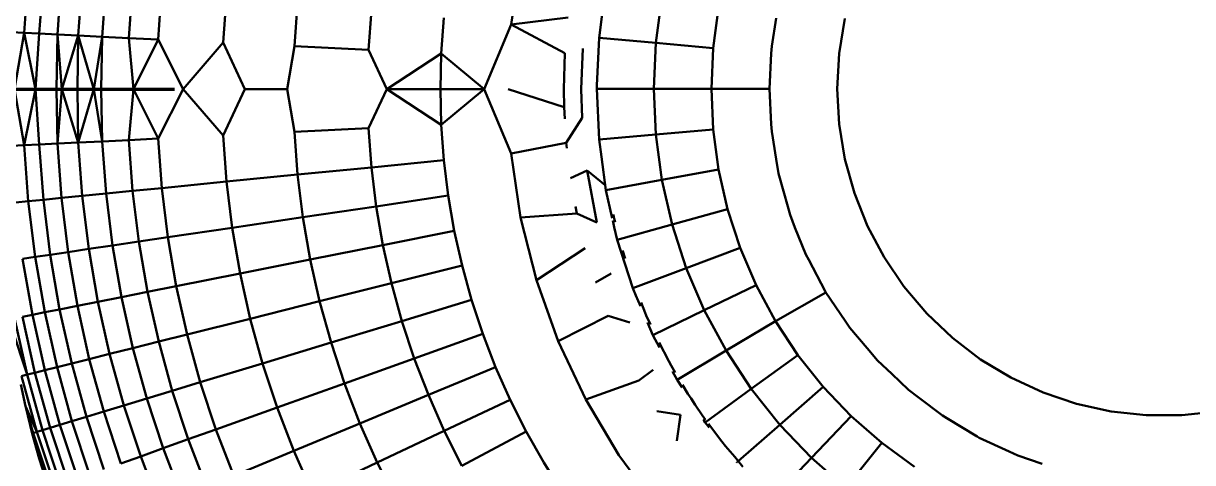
# Model space of a CAD drawing. Header units: millimetres. Extents: x -232 to 1390, y -69 to 653.
# Drawn here: x 90.8 to 170.6, y 104.4 to 134.4 of the extents above; entities that cross this region are included whole.
import ezdxf

# ---------------------------------------------------------------- set-up
doc = ezdxf.new("R2010")
doc.units = ezdxf.units.MM
doc.linetypes.add('CHAIN', pattern=[0.7087, 0.4724, -0.0591, 0.1181, -0.0591])
doc.layers.add('Видимый контур (ГОСТ)', color=7, linetype='Continuous', lineweight=50)
doc.layers.add('Линия  разреза (ГОСТ)', color=7, linetype='CHAIN', lineweight=70)

# ---------------------------------------------------------------- blocks, each defined once
blk = doc.blocks.new('2dTransSection0')
at = {"layer": 'Линия  разреза (ГОСТ)', "linetype": 'Continuous', "lineweight": 140}
blk.add_line((86.091, 129.906), (101.091, 129.906), dxfattribs=at)

msp = doc.modelspace()

# ---------------------------------------------------------------- linework, layer by layer
at = {"layer": 'Видимый контур (ГОСТ)'}
for p, q in [((124.076, 134.31), (124.723, 138.672)), ((91.119, 137.556), (90.837, 133.735)), ((92.153, 137.454), (91.875, 133.684)), ((93.379, 137.334), (93.106, 133.624)), ((94.804, 137.193), (94.536, 133.554)), ((96.426, 137.033), (96.163, 133.474)), ((98.238, 136.855), (97.982, 133.384)), ((100.226, 136.659), (99.977, 133.286)), ((104.65, 136.223), (104.417, 133.068)), ((109.502, 135.746), (109.287, 132.829)), ((133.948, 133.046), (134.367, 136.142)), ((114.535, 135.25), (114.338, 132.581)), ((130.288, 135.003), (130.07, 133.395)), ((138.233, 135.44), (137.861, 132.693)), ((119.483, 134.763), (119.304, 132.337)), ((122.243, 129.906), (124.076, 134.31)), ((124.076, 134.31), (127.955, 134.777)), ((124.076, 134.31), (127.738, 132.35)), ((142.163, 134.728), (141.853, 132.836)), ((146.852, 134.718), (146.462, 132.335)), ((90.837, 133.735), (89.978, 133.778)), ((90.176, 129.906), (90.837, 133.735)), ((91.622, 129.906), (90.837, 133.735)), ((91.875, 133.684), (90.837, 133.735)), ((91.622, 129.906), (91.875, 133.684)), ((93.106, 133.624), (91.875, 133.684)), ((93.106, 133.624), (93.042, 129.906)), ((93.042, 129.906), (93.106, 133.624)), ((94.536, 133.554), (93.106, 133.624)), ((93.106, 133.624), (93.4, 129.906)), ((93.4, 129.906), (94.536, 133.554)), ((94.481, 129.906), (94.536, 133.554)), ((94.536, 133.554), (94.481, 129.906)), ((95.589, 129.906), (94.536, 133.554)), ((96.163, 133.474), (94.536, 133.554)), ((95.589, 129.906), (96.163, 133.474)), ((96.093, 129.906), (96.163, 133.474)), ((96.163, 133.474), (96.094, 129.906)), ((97.982, 133.384), (96.163, 133.474)), ((99.977, 133.286), (97.982, 133.384)), ((97.982, 133.384), (98.302, 129.906)), ((98.302, 129.906), (99.977, 133.286)), ((99.977, 133.286), (101.684, 129.906)), ((130.07, 133.395), (129.924, 130.14)), ((133.948, 133.046), (130.07, 133.395)), ((130.07, 133.389), (130.07, 133.395)), ((101.684, 129.906), (104.417, 133.068)), ((104.417, 133.068), (105.902, 129.906)), ((108.797, 129.906), (109.287, 132.829)), ((114.338, 132.581), (109.287, 132.829)), ((114.338, 132.581), (115.59, 129.906)), ((128.859, 129.906), (128.962, 132.664)), ((133.808, 129.924), (133.948, 133.046)), ((133.948, 133.046), (137.861, 132.693)), ((137.737, 129.924), (137.861, 132.693)), ((141.853, 132.836), (141.826, 132.337)), ((115.59, 129.906), (119.304, 132.337)), ((119.304, 132.337), (119.262, 129.906)), ((119.262, 129.906), (119.304, 132.337)), ((122.243, 129.906), (119.304, 132.337)), ((127.738, 132.35), (127.665, 129.906)), ((141.826, 132.337), (141.695, 129.924)), ((146.462, 132.335), (146.331, 129.924)), ((129.924, 130.14), (129.914, 129.924)), ((129.924, 130.149), (129.924, 130.14)), ((90.176, 129.906), (90.837, 126.076)), ((91.622, 129.906), (90.837, 126.076)), ((91.875, 126.127), (91.622, 129.906)), ((91.798, 129.906), (91.622, 129.906)), ((93.042, 129.906), (91.798, 129.906)), ((91.798, 129.906), (91.798, 129.906)), ((93.4, 129.906), (93.042, 129.906)), ((93.042, 129.906), (93.106, 126.187)), ((93.106, 126.187), (93.042, 129.906)), ((93.042, 129.906), (93.042, 129.906)), ((93.4, 129.906), (93.106, 126.187)), ((93.4, 129.906), (94.536, 126.257)), ((94.536, 126.257), (94.481, 129.906)), ((94.481, 129.906), (94.536, 126.257)), ((95.589, 129.906), (94.536, 126.257)), ((96.163, 126.337), (95.589, 129.906)), ((96.163, 126.337), (96.093, 129.906)), ((96.094, 129.906), (96.163, 126.337)), ((98.302, 129.906), (97.91, 129.906)), ((97.91, 129.906), (97.91, 129.906)), ((98.302, 129.906), (97.982, 126.427)), ((98.302, 129.906), (99.977, 126.525)), ((101.684, 129.906), (99.977, 126.525)), ((101.684, 129.906), (104.417, 126.743)), ((105.902, 129.906), (104.417, 126.743)), ((108.797, 129.906), (105.902, 129.906)), ((109.286, 126.982), (108.797, 129.906)), ((115.59, 129.906), (114.338, 127.23)), ((119.262, 129.906), (115.59, 129.906)), ((115.59, 129.906), (119.303, 127.474)), ((119.303, 127.474), (119.262, 129.906)), ((122.243, 129.906), (119.262, 129.906)), ((119.262, 129.906), (119.303, 127.474)), ((119.262, 129.906), (119.262, 129.906)), ((122.243, 129.906), (119.303, 127.474)), ((124.076, 125.501), (122.243, 129.906)), ((123.87, 129.906), (127.684, 128.668)), ((127.684, 128.668), (123.87, 129.906)), ((127.684, 128.668), (127.665, 129.906)), ((128.915, 127.937), (128.859, 129.906)), ((129.914, 129.924), (133.808, 129.924)), ((129.914, 129.924), (130.07, 126.454)), ((129.915, 129.914), (129.914, 129.924)), ((133.808, 129.924), (137.737, 129.924)), ((133.948, 126.803), (133.808, 129.924)), ((137.737, 129.924), (141.695, 129.924)), ((137.861, 127.155), (137.737, 129.924)), ((141.695, 129.924), (141.826, 127.511)), ((146.331, 129.924), (146.462, 127.514)), ((127.731, 127.879), (127.684, 128.668)), ((128.915, 127.937), (127.83, 126.234)), ((109.286, 126.982), (114.338, 127.23)), ((109.502, 124.065), (109.286, 126.982)), ((114.535, 124.561), (114.338, 127.23)), ((119.482, 125.048), (119.303, 127.474)), ((133.948, 126.803), (137.861, 127.155)), ((137.861, 127.155), (138.233, 124.408)), ((141.826, 127.511), (141.853, 127.012)), ((141.853, 127.012), (142.163, 125.121)), ((146.462, 127.514), (146.852, 125.131)), ((89.978, 126.033), (90.837, 126.076)), ((90.837, 126.076), (91.875, 126.127)), ((91.119, 122.255), (90.837, 126.076)), ((91.875, 126.127), (93.106, 126.187)), ((92.153, 122.357), (91.875, 126.127)), ((93.106, 126.187), (94.536, 126.257)), ((93.379, 122.478), (93.106, 126.187)), ((94.536, 126.257), (96.163, 126.337)), ((94.804, 122.618), (94.536, 126.257)), ((96.163, 126.337), (97.982, 126.427)), ((96.426, 122.778), (96.163, 126.337)), ((97.982, 126.427), (99.977, 126.525)), ((98.238, 122.956), (97.982, 126.427)), ((100.225, 123.152), (99.977, 126.525)), ((104.65, 123.588), (104.417, 126.743)), ((124.076, 125.501), (127.83, 126.234)), ((127.872, 125.875), (127.83, 126.234)), ((133.948, 126.803), (130.07, 126.454)), ((130.07, 126.459), (130.07, 126.454)), ((130.07, 126.454), (130.23, 125.275)), ((134.367, 123.707), (133.948, 126.803)), ((124.723, 121.139), (124.076, 125.501)), ((109.502, 124.065), (114.535, 124.561)), ((114.535, 124.561), (119.482, 125.048)), ((114.535, 124.561), (114.863, 121.905)), ((119.482, 125.048), (119.78, 122.635)), ((130.23, 125.275), (130.537, 123.012)), ((142.163, 125.121), (142.325, 124.134)), ((146.852, 125.131), (147.498, 122.805)), ((104.65, 123.588), (109.502, 124.065)), ((109.502, 124.065), (109.86, 121.163)), ((129.254, 124.36), (128.119, 123.815)), ((129.92, 120.796), (129.254, 124.36)), ((130.491, 123.349), (129.254, 124.36)), ((134.367, 123.707), (130.537, 123.012)), ((134.367, 123.707), (138.233, 124.408)), ((135.063, 120.661), (134.367, 123.707)), ((138.233, 124.408), (138.85, 121.706)), ((142.325, 124.134), (142.704, 122.77)), ((96.426, 122.778), (98.238, 122.956)), ((98.238, 122.956), (100.225, 123.152)), ((98.238, 122.956), (98.664, 119.502)), ((100.225, 123.152), (104.65, 123.588)), ((100.225, 123.152), (100.639, 119.795)), ((104.65, 123.588), (105.037, 120.448)), ((130.537, 123.012), (130.975, 121.09)), ((130.537, 123.009), (130.537, 123.012)), ((90.263, 122.171), (91.119, 122.255)), ((91.119, 122.255), (92.153, 122.357)), ((91.119, 122.255), (91.588, 118.453)), ((92.153, 122.357), (93.379, 122.478)), ((92.153, 122.357), (92.616, 118.605)), ((93.379, 122.478), (94.804, 122.618)), ((93.379, 122.478), (93.835, 118.786)), ((94.804, 122.618), (96.426, 122.778)), ((94.804, 122.618), (95.251, 118.996)), ((96.426, 122.778), (96.863, 119.235)), ((114.863, 121.905), (119.78, 122.635)), ((119.78, 122.635), (120.196, 120.238)), ((142.704, 122.77), (143.105, 121.324)), ((147.498, 122.805), (148.392, 120.562)), ((109.86, 121.163), (114.863, 121.905)), ((114.863, 121.905), (115.32, 119.268)), ((128.551, 121.417), (124.723, 121.139)), ((128.551, 121.417), (128.467, 121.883)), ((128.551, 121.417), (129.92, 120.796)), ((131.105, 121.074), (131.048, 121.35)), ((135.063, 120.661), (138.85, 121.706)), ((138.85, 121.706), (139.706, 119.07)), ((143.105, 121.324), (143.444, 120.473)), ((105.037, 120.448), (109.86, 121.163)), ((109.86, 121.163), (110.359, 118.282)), ((125.794, 116.861), (124.723, 121.139)), ((131.01, 120.935), (131.114, 120.479)), ((131.117, 121.015), (131.105, 121.074)), ((131.17, 120.818), (131.117, 121.015)), ((131.31, 119.625), (135.063, 120.661)), ((136.028, 117.689), (135.063, 120.661)), ((148.392, 120.562), (149.523, 118.429)), ((98.664, 119.502), (100.639, 119.795)), ((100.639, 119.795), (105.037, 120.448)), ((100.639, 119.795), (101.217, 116.463)), ((105.037, 120.448), (105.578, 117.331)), ((115.32, 119.268), (120.196, 120.238)), ((120.729, 117.865), (120.196, 120.238)), ((131.114, 120.482), (131.114, 120.479)), ((131.114, 120.479), (131.31, 119.625)), ((143.444, 120.473), (144.184, 118.615)), ((93.835, 118.786), (95.251, 118.996)), ((95.251, 118.996), (96.863, 119.235)), ((95.251, 118.996), (95.874, 115.4)), ((96.863, 119.235), (98.664, 119.502)), ((96.863, 119.235), (97.473, 115.718)), ((98.664, 119.502), (99.258, 116.073)), ((110.359, 118.282), (115.32, 119.268)), ((115.907, 116.657), (115.32, 119.268)), ((125.794, 116.861), (129.125, 119.047)), ((131.31, 119.625), (132.383, 116.321)), ((131.312, 119.617), (131.31, 119.625)), ((131.692, 118.859), (131.682, 118.898)), ((136.028, 117.689), (139.706, 119.07)), ((139.706, 119.07), (140.796, 116.521)), ((90.737, 118.326), (91.588, 118.453)), ((90.737, 118.326), (91.399, 114.51)), ((91.588, 118.453), (92.616, 118.605)), ((91.588, 118.453), (92.242, 114.678)), ((92.616, 118.605), (93.835, 118.786)), ((92.616, 118.605), (93.262, 114.881)), ((93.835, 118.786), (94.47, 115.121)), ((105.578, 117.331), (110.359, 118.282)), ((111, 115.428), (110.359, 118.282)), ((131.857, 118.358), (131.692, 118.859)), ((144.184, 118.615), (144.38, 118.247)), ((144.38, 118.247), (145.511, 116.112)), ((149.523, 118.429), (150.878, 116.43)), ((101.217, 116.463), (105.578, 117.331)), ((106.271, 114.244), (105.578, 117.331)), ((115.907, 116.657), (120.729, 117.865)), ((121.378, 115.521), (120.729, 117.865)), ((130.901, 117.325), (129.837, 116.717)), ((136.028, 117.689), (132.383, 116.321)), ((137.256, 114.816), (136.028, 117.689)), ((111, 115.428), (115.907, 116.657)), ((116.62, 114.078), (115.907, 116.657)), ((127.28, 112.709), (125.794, 116.861)), ((137.256, 114.816), (140.796, 116.521)), ((142.109, 114.08), (140.796, 116.521)), ((95.874, 115.4), (97.473, 115.718)), ((97.473, 115.718), (99.258, 116.073)), ((98.255, 112.236), (97.473, 115.718)), ((99.258, 116.073), (101.217, 116.463)), ((100.021, 112.678), (99.258, 116.073)), ((101.958, 113.163), (101.217, 116.463)), ((132.381, 116.326), (132.383, 116.321)), ((132.383, 116.321), (132.591, 115.834)), ((132.591, 115.834), (132.903, 115.103)), ((145.55, 116.039), (142.109, 114.08)), ((145.511, 116.112), (145.55, 116.039)), ((145.55, 116.039), (146.86, 114.108)), ((150.878, 116.43), (152.441, 114.59)), ((93.262, 114.881), (94.47, 115.121)), ((94.47, 115.121), (95.874, 115.4)), ((95.285, 111.492), (94.47, 115.121)), ((96.674, 111.84), (95.874, 115.4)), ((106.271, 114.244), (111, 115.428)), ((111.78, 112.61), (111, 115.428)), ((116.62, 114.078), (121.378, 115.521)), ((121.378, 115.521), (122.14, 113.212)), ((133.217, 114.646), (132.938, 115.351)), ((91.047, 110.43), (90.185, 114.269)), ((90.717, 114.374), (91.399, 114.51)), ((91.573, 110.562), (90.717, 114.374)), ((91.399, 114.51), (92.242, 114.678)), ((92.248, 110.731), (91.399, 114.51)), ((92.242, 114.678), (93.262, 114.881)), ((93.082, 110.94), (92.242, 114.678)), ((94.09, 111.192), (93.262, 114.881)), ((101.958, 113.163), (106.271, 114.244)), ((107.115, 111.195), (106.271, 114.244)), ((127.28, 112.709), (130.686, 114.434)), ((130.686, 114.434), (132.18, 113.979)), ((133.299, 114.466), (133.217, 114.646)), ((133.581, 113.849), (133.299, 114.466)), ((137.256, 114.816), (133.748, 113.127)), ((138.737, 112.065), (137.256, 114.816)), ((146.86, 114.108), (147.187, 113.625)), ((152.441, 114.59), (154.193, 112.93)), ((91.047, 110.43), (89.984, 113.663)), ((111.78, 112.61), (116.62, 114.078)), ((116.62, 114.078), (117.46, 111.537)), ((133.382, 113.984), (133.748, 113.127)), ((138.737, 112.065), (142.109, 114.08)), ((142.109, 114.08), (143.636, 111.767)), ((147.187, 113.625), (148.374, 112.228)), ((98.255, 112.236), (100.021, 112.678)), ((100.021, 112.678), (101.958, 113.163)), ((100.949, 109.324), (100.021, 112.678)), ((102.861, 109.904), (101.958, 113.163)), ((107.115, 111.195), (111.78, 112.61)), ((111.78, 112.61), (112.698, 109.833)), ((117.46, 111.537), (122.14, 113.212)), ((123.016, 110.942), (122.14, 113.212)), ((129.166, 108.722), (127.28, 112.709)), ((133.748, 113.127), (134.203, 112.281)), ((134.83, 111.348), (134.165, 112.625)), ((154.193, 112.93), (156.115, 111.469)), ((95.285, 111.492), (96.674, 111.84)), ((96.674, 111.84), (98.255, 112.236)), ((97.648, 108.323), (96.674, 111.84)), ((99.207, 108.796), (98.255, 112.236)), ((138.737, 112.065), (135.394, 110.068)), ((140.458, 109.457), (138.737, 112.065)), ((140.458, 109.457), (143.636, 111.767)), ((143.636, 111.767), (145.365, 109.599)), ((148.374, 112.228), (149.075, 111.402)), ((92.248, 110.731), (93.082, 110.94)), ((93.082, 110.94), (94.09, 111.192)), ((94.104, 107.248), (93.082, 110.94)), ((94.09, 111.192), (95.285, 111.492)), ((95.098, 107.549), (94.09, 111.192)), ((96.278, 107.907), (95.285, 111.492)), ((102.861, 109.904), (107.115, 111.195)), ((107.115, 111.195), (108.107, 108.19)), ((112.698, 109.833), (117.46, 111.537)), ((117.46, 111.537), (118.423, 109.04)), ((118.423, 109.04), (123.016, 110.942)), ((124.001, 108.719), (123.016, 110.942)), ((134.984, 111.051), (134.83, 111.348)), ((135.27, 110.571), (134.984, 111.051)), ((149.075, 111.402), (150.043, 110.486)), ((156.115, 111.469), (158.184, 110.224)), ((90.659, 110.333), (91.047, 110.43)), ((91.713, 106.523), (90.659, 110.333)), ((91.047, 110.43), (91.573, 110.562)), ((92.096, 106.639), (91.047, 110.43)), ((91.573, 110.562), (92.248, 110.731)), ((92.616, 106.796), (91.573, 110.562)), ((93.281, 106.998), (92.248, 110.731)), ((133.756, 110.761), (132.784, 110.034)), ((135.088, 110.637), (135.394, 110.068)), ((150.043, 110.486), (151.192, 109.397)), ((158.184, 110.224), (160.375, 109.21)), ((90.622, 109.753), (90.929, 108.282)), ((99.207, 108.796), (100.949, 109.324)), ((100.949, 109.324), (102.861, 109.904)), ((100.949, 109.324), (102.041, 106.02)), ((102.861, 109.904), (103.921, 106.693)), ((108.107, 108.19), (112.698, 109.833)), ((112.698, 109.833), (113.75, 107.104)), ((129.166, 108.722), (132.784, 110.034)), ((135.394, 110.068), (135.736, 109.55)), ((135.396, 110.065), (135.394, 110.068)), ((136.131, 109.128), (135.768, 109.737)), ((137.308, 107.169), (140.458, 109.457)), ((142.406, 107.014), (140.458, 109.457)), ((142.406, 107.014), (145.365, 109.599)), ((145.365, 109.599), (147.28, 107.596)), ((151.192, 109.397), (151.855, 108.893)), ((97.648, 108.323), (99.207, 108.796)), ((99.207, 108.796), (100.327, 105.407)), ((113.75, 107.104), (118.423, 109.04)), ((119.507, 106.593), (118.423, 109.04)), ((119.507, 106.593), (124.001, 108.719)), ((125.095, 106.546), (124.001, 108.719)), ((131.433, 104.939), (129.166, 108.722)), ((136.357, 108.79), (136.131, 109.128)), ((136.641, 108.364), (136.357, 108.79)), ((151.855, 108.893), (153.514, 107.632)), ((160.375, 109.21), (162.663, 108.439)), ((91.713, 106.523), (90.929, 108.282)), ((90.929, 108.282), (90.945, 108.215)), ((90.945, 108.215), (91.713, 106.523)), ((91.459, 106.445), (90.945, 108.215)), ((90.945, 108.215), (91.379, 106.421)), ((95.098, 107.549), (96.278, 107.907)), ((96.278, 107.907), (97.648, 108.323)), ((96.278, 107.907), (97.444, 104.375)), ((97.648, 108.323), (98.792, 104.857)), ((103.921, 106.693), (108.107, 108.19)), ((108.107, 108.19), (109.246, 105.239)), ((134.023, 107.938), (135.622, 107.682)), ((137.112, 107.661), (136.641, 108.364)), ((162.663, 108.439), (165.021, 107.92)), ((165.021, 107.92), (167.421, 107.659)), ((169.836, 107.659), (172.236, 107.92)), ((92.616, 106.796), (93.281, 106.998)), ((93.281, 106.998), (94.104, 107.248)), ((93.281, 106.998), (94.496, 103.32)), ((94.104, 107.248), (95.098, 107.549)), ((94.104, 107.248), (95.305, 103.61)), ((95.098, 107.549), (96.284, 103.96)), ((109.246, 105.239), (113.75, 107.104)), ((114.935, 104.431), (113.75, 107.104)), ((135.622, 107.682), (135.385, 105.916)), ((137.345, 107.348), (137.112, 107.661)), ((137.174, 107.372), (137.237, 107.277)), ((137.236, 107.278), (137.237, 107.277)), ((137.237, 107.277), (137.308, 107.169)), ((137.308, 107.169), (137.581, 106.827)), ((137.31, 107.166), (137.308, 107.169)), ((138.453, 105.863), (137.552, 107.071)), ((142.406, 107.014), (139.569, 104.536)), ((144.565, 104.756), (142.406, 107.014)), ((144.565, 104.756), (147.28, 107.596)), ((147.28, 107.596), (149.368, 105.772)), ((153.514, 107.632), (153.799, 107.46)), ((153.799, 107.46), (155.87, 106.214)), ((167.421, 107.659), (169.836, 107.659)), ((91.379, 106.421), (91.38, 106.417)), ((91.459, 106.445), (91.38, 106.417)), ((91.38, 106.417), (92.572, 102.632)), ((91.38, 106.417), (91.862, 104.708)), ((91.459, 106.445), (91.713, 106.523)), ((91.459, 106.445), (92.703, 102.679)), ((91.713, 106.523), (92.096, 106.639)), ((91.713, 106.523), (92.953, 102.768)), ((92.096, 106.639), (92.616, 106.796)), ((92.096, 106.639), (93.33, 102.903)), ((92.616, 106.796), (93.841, 103.086)), ((102.041, 106.02), (103.921, 106.693)), ((103.921, 106.693), (105.138, 103.537)), ((114.935, 104.431), (119.507, 106.593)), ((120.711, 104.203), (119.507, 106.593)), ((120.711, 104.203), (125.095, 106.546)), ((125.095, 106.546), (126.294, 104.43)), ((155.87, 106.214), (156.013, 106.128)), ((156.013, 106.128), (158.055, 105.184)), ((98.792, 104.857), (100.327, 105.407)), ((100.327, 105.407), (102.041, 106.02)), ((100.327, 105.407), (101.611, 102.076)), ((102.041, 106.02), (103.293, 102.773)), ((138.711, 105.556), (138.453, 105.863)), ((139.33, 104.82), (138.711, 105.556)), ((146.918, 102.7), (149.368, 105.772)), ((149.368, 105.772), (151.61, 104.143)), ((91.862, 104.708), (91.883, 104.634)), ((92.572, 102.632), (91.883, 104.634)), ((91.883, 104.634), (92.44, 102.929)), ((97.444, 104.375), (98.792, 104.857)), ((98.792, 104.857), (100.105, 101.453)), ((105.138, 103.537), (109.246, 105.239)), ((110.528, 102.346), (109.246, 105.239)), ((134.06, 101.397), (131.433, 104.939)), ((139.894, 104.149), (139.33, 104.82)), ((144.565, 104.756), (141.957, 102.028)), ((146.918, 102.7), (144.565, 104.756)), ((158.055, 105.184), (158.659, 104.904)), ((158.659, 104.904), (160.318, 104.345)), ((110.528, 102.346), (114.935, 104.431)), ((116.25, 101.819), (114.935, 104.431)), ((126.294, 104.43), (127.595, 102.375)), ((139.457, 104.474), (139.474, 104.453)), ((139.49, 104.467), (139.474, 104.453)), ((139.474, 104.453), (139.482, 104.445)), ((139.474, 104.453), (139.474, 104.453))]:
    msp.add_line(p, q, dxfattribs=at)

# ---------------------------------------------------------------- block references
at = {"layer": 'Линия  разреза (ГОСТ)'}
msp.add_blockref('2dTransSection0', (0, 0), dxfattribs=at)

doc.saveas('drawing.dxf')
